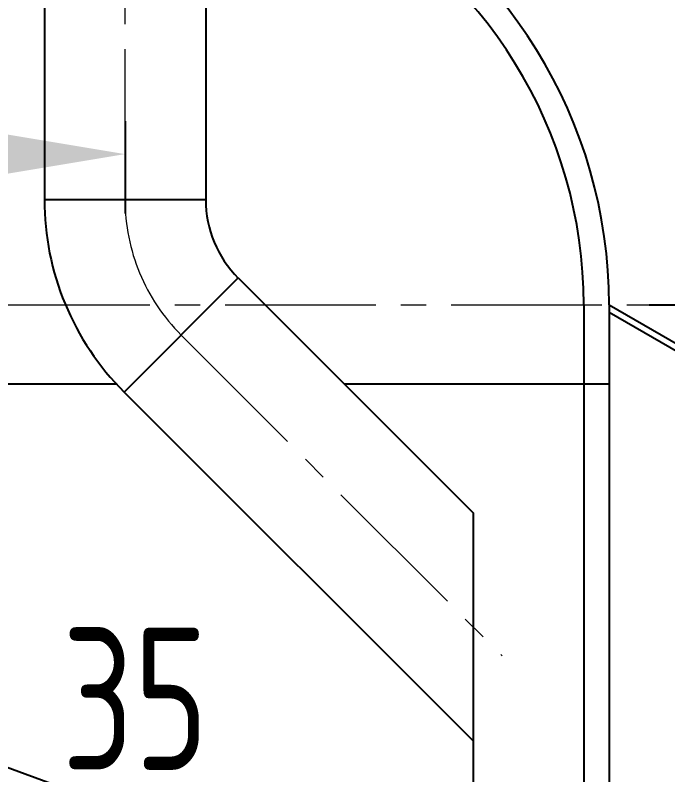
# Model space of a CAD drawing. Header units: inches. Extents: x -375 to 8535, y -477 to 12465.
# Drawn here: x 2369.5 to 2575.8, y 10100.5 to 10340.6 of the extents above; entities that cross this region are included whole.
import ezdxf

# ---------------------------------------------------------------- set-up
doc = ezdxf.new("R2010")
doc.units = ezdxf.units.IN
doc.header["$LTSCALE"] = 5
doc.linetypes.add('CENTER2', pattern=[28.575, 19.05, -3.175, 3.175, -3.175])
doc.layers.add('1轮廓实线层', color=7, linetype='Continuous')
doc.layers.add('6文字层', color=3, linetype='Continuous')
doc.layers.add('图层1', color=1, linetype='CENTER2', lineweight=13)
doc.styles.add('PC_TEXTSTYLE', font='isocp.shx', dxfattribs={"width": 0.8, "bigfont": 'hzfs.shx'})
doc.dimstyles.new('TH_GBDIM', dxfattribs={"dimscale": 15, "dimtxt": 3, "dimasz": 2.5, "dimexe": 1.25, "dimexo": 0, "dimgap": 0.8, "dimtad": 1, "dimdec": 0, "dimzin": 0, "dimdsep": 46, "dimtxsty": 'PC_TEXTSTYLE', "dimcen": 2.5, "dimclrd": 256, "dimclre": 256, "dimclrt": 3, "dimadec": 0, "dimazin": 0, "dimtfac": 0.714286, "dimtdec": 0, "dimtmove": 0, "dimatfit": 3, "dimfxl": 0, "dimtzin": 0, "dimlwd": -1, "dimlwe": -1, "dimarcsym": 0})
doc.dimstyles.new('TH_GBDIM$2', dxfattribs={"dimscale": 15, "dimtxt": 3, "dimasz": 2.5, "dimexe": 1.25, "dimexo": 0, "dimgap": 0.8, "dimtad": 2, "dimtih": 1, "dimtoh": 1, "dimdec": 0, "dimzin": 0, "dimdsep": 46, "dimtxsty": 'PC_TEXTSTYLE', "dimcen": 2.5, "dimclrd": 256, "dimclre": 256, "dimclrt": 3, "dimadec": 0, "dimazin": 0, "dimtfac": 0.714286, "dimtdec": 0, "dimtmove": 0, "dimatfit": 3, "dimfxl": 0, "dimtzin": 0, "dimlwd": -1, "dimlwe": -1, "dimarcsym": 0})

# ---------------------------------------------------------------- blocks, each defined once
blk = doc.blocks.new('*D1681')
at = {"layer": '1轮廓实线层', "color": 3}
for p, q in [((2514.2, 10111.17), (2514.2, 10071.27)), ((2549.2, 10111.17), (2549.2, 10071.27)), ((2514.2, 10090.02), (2375.6, 10090.02)), ((2476.7, 10090.02), (2439.2, 10090.02)), ((2514.2, 10090.02), (2549.2, 10090.02)), ((2586.7, 10090.02), (2624.2, 10090.02))]:
    blk.add_line(p, q, dxfattribs=at)
for points in [[(2476.7, 10083.77), (2476.7, 10096.27), (2514.2, 10090.02)], [(2586.7, 10096.27), (2586.7, 10083.77), (2549.2, 10090.02)]]:
    blk.add_solid(points, dxfattribs=at)
at = {"layer": 'Defpoints', "color": 0}
for p in [(2514.2, 10111.17), (2549.2, 10111.17), (2549.2, 10090.02)]:
    blk.add_point(p, dxfattribs=at)
at = {"layer": '1轮廓实线层', "color": 3, "insert": (2407.4, 10124.52), "char_height": 45, "attachment_point": 5, "style": 'PC_TEXTSTYLE'}
blk.add_mtext('35', dxfattribs=at)
blk = doc.blocks.new('*D1728')
at = {"layer": '1轮廓实线层', "color": 3}
for p, q in [((1824.2, 11560.72), (2945.1, 11560.72)), ((2926.35, 11523.22), (2926.35, 6264.8)), ((2687.2, 6227.3), (2945.1, 6227.3))]:
    blk.add_line(p, q, dxfattribs=at)
for points in [[(2932.6, 11523.22), (2920.1, 11523.22), (2926.35, 11560.72)], [(2920.1, 6264.8), (2932.6, 6264.8), (2926.35, 6227.3)]]:
    blk.add_solid(points, dxfattribs=at)
at = {"layer": 'Defpoints', "color": 0}
for p in [(1824.2, 11560.72), (2687.2, 6227.3), (2926.35, 6227.3)]:
    blk.add_point(p, dxfattribs=at)
at = {"layer": '1轮廓实线层', "color": 3, "insert": (2896.35, 8762.47), "char_height": 45, "attachment_point": 5, "rotation": 90, "style": 'PC_TEXTSTYLE'}
blk.add_mtext('～5335', dxfattribs=at)
blk = doc.blocks.new('*D1741')
at = {"layer": '1轮廓实线层', "color": 3}
for p, q in [((1824.2, 10307.16), (1824.2, 10277.97)), ((2404.2, 10307.16), (2404.2, 10277.97)), ((1861.7, 10296.72), (2366.7, 10296.72))]:
    blk.add_line(p, q, dxfattribs=at)
for points in [[(1861.7, 10302.97), (1861.7, 10290.47), (1824.2, 10296.72)], [(2366.7, 10290.47), (2366.7, 10302.97), (2404.2, 10296.72)]]:
    blk.add_solid(points, dxfattribs=at)
at = {"layer": 'Defpoints', "color": 0}
for p in [(1824.2, 10307.16), (2404.2, 10307.16), (2404.2, 10296.72)]:
    blk.add_point(p, dxfattribs=at)
at = {"layer": '1轮廓实线层', "color": 3, "insert": (2114.2, 10331.22), "char_height": 45, "attachment_point": 5, "style": 'PC_TEXTSTYLE'}
blk.add_mtext('580', dxfattribs=at)
blk = doc.blocks.new('*D1969')
at = {"layer": '6文字层'}
for p, q in [((2569.85, 10249.07), (2759.07, 10249.07)), ((2667.2, 10185.56), (2732.02, 10148.14))]:
    blk.add_line(p, q, dxfattribs=at)
for start, end in [(11.7539, 23.5079), (330, 0), (306.4921, 318.2461)]:
    blk.add_arc((2557.2, 10249.07), 183.12, start, end, dxfattribs=at)
for points in [[(2730.26, 10285.73), (2742.69, 10287.01), (2740.32, 10249.07)], [(2698.87, 10123.46), (2688.74, 10130.79), (2715.78, 10157.51)]]:
    blk.add_solid(points, dxfattribs=at)
at = {"layer": 'Defpoints', "color": 0}
for p in [(1078.54, 10249.07), (2557.2, 10249.07), (2569.85, 10249.07), (2729.27, 10186.44), (2667.2, 10185.56)]:
    blk.add_point(p, dxfattribs=at)
at = {"layer": '6文字层', "color": 3, "insert": (2782.45, 10188.71), "char_height": 45, "attachment_point": 5, "style": 'PC_TEXTSTYLE'}
blk.add_mtext('30%%D', dxfattribs=at)

msp = doc.modelspace()

# ---------------------------------------------------------------- linework, layer by layer
for p, q in [((2549.2, 10249.1), (2549.2, 8499.04)), ((2557.2, 10249.1), (2557.2, 8499.04)), ((2557.2, 10249.07), (2667.2, 10185.56)), ((2557.2, 10246.76), (2665.2, 10184.41)), ((2039.36, 10222.07), (2520.7, 10046.88)), ((2040.08, 10224.07), (2401.41, 10224.07)), ((2473.42, 10224.07), (2557.2, 10224.07)), ((2514.2, 10183.3), (2514.2, 10111.17))]:
    msp.add_line(p, q)
for radius in [153, 145]:
    msp.add_arc((2404.2, 10249.1), radius, 0, 63.6122)
at = {"layer": '1轮廓实线层'}
for p, q in [((2429.7, 10533.42), (2429.7, 10282.29)), ((2429.7, 10533.42), (2429.7, 10282.29)), ((2378.7, 10460.05), (2378.7, 10282.29)), ((2429.7, 10282.29), (2378.7, 10282.29)), ((2439.95, 10257.55), (2403.89, 10221.48)), ((2439.95, 10257.55), (2514.2, 10183.3)), ((2403.89, 10221.48), (2514.2, 10111.17))]:
    msp.add_line(p, q, dxfattribs=at)
for radius in [86, 35]:
    msp.add_arc((2464.7, 10282.29), radius, 180, 225, dxfattribs=at)
at = {"layer": '图层1', "ltscale": 0.5}
for p, q in [((2404.2, 10282.29), (2404.2, 10559.67)), ((1078.54, 10249.07), (2569.85, 10249.07)), ((2421.92, 10239.51), (2523.37, 10138.07))]:
    msp.add_line(p, q, dxfattribs=at)
msp.add_arc((2464.7, 10282.29), 60.5, 180, 225, dxfattribs=at)

# ---------------------------------------------------------------- dimensions: what is measured, and where the dimension line sits
at = {"layer": '1轮廓实线层'}
dim = msp.add_linear_dim(base=(2926.35, 6227.3), p1=(1824.2, 11560.72), p2=(2687.2, 6227.3), angle=90, text='～5335', dimstyle='TH_GBDIM', override={"dimtxt": 3, "dimgap": 0.5, "dimtad": 1, "dimjust": 0, "dimdec": 0, "dimlfac": 1, "dimtxsty": 'PC_TEXTSTYLE', "dimse1": 0, "dimse2": 0, "dimsd1": 0, "dimsd2": 0, "dimclrd": 3, "dimclre": 3}, dxfattribs=at)
dim.commit()
dim.dimension.update_dxf_attribs({"geometry": '*D1728', "text_midpoint": (2926.35, 8762.47), "dimtype": 160})
dim = msp.add_linear_dim(base=(2404.2, 10296.72), p1=(1824.2, 10307.16), p2=(2404.2, 10307.16), text='580', dimstyle='TH_GBDIM', override={"dimclrd": 3, "dimclre": 3, "dimtfac": 0.714286}, dxfattribs=at)
dim.commit()
dim.dimension.update_dxf_attribs({"geometry": '*D1741', "text_midpoint": (2114.2, 10331.22)})
dim = msp.add_linear_dim(base=(2549.2, 10090.02), p1=(2514.2, 10111.17), p2=(2549.2, 10111.17), dimstyle='TH_GBDIM', override={"dimclrd": 3, "dimclre": 3}, dxfattribs=at)
dim.commit()
dim.dimension.update_dxf_attribs({"geometry": '*D1681', "text_midpoint": (2407.4, 10090.02), "dimtype": 160})
at = {"layer": '6文字层'}
dim = msp.add_angular_dim_2l(base=(2729.27, 10186.44), line1=((2557.2, 10249.07), (2667.2, 10185.56)), line2=((1078.54, 10249.07), (2569.85, 10249.07)), text='30%%D', dimstyle='TH_GBDIM$2', dxfattribs=at)
dim.commit()
dim.dimension.update_dxf_attribs({"geometry": '*D1969', "text_midpoint": (2782.45, 10188.71)})

doc.saveas('drawing.dxf')
